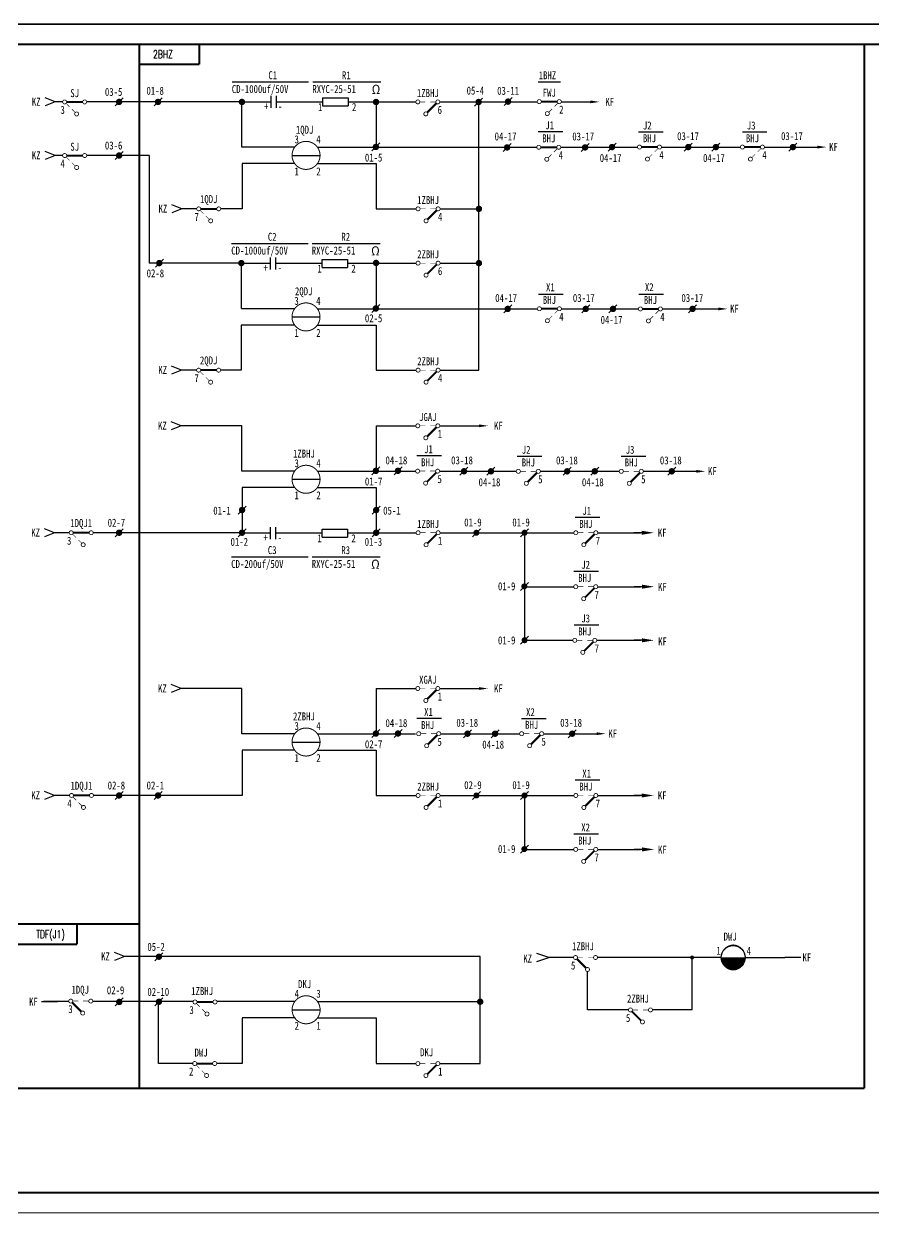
# Model space of a CAD drawing. Header units: millimetres. Extents: x -599 to 454, y -269 to 28.
# Drawn here: x -214.5 to -2.2, y -269.2 to 28 of the extents above; entities that cross this region are included whole.
import ezdxf
from ezdxf.enums import TextEntityAlignment as Align

# ---------------------------------------------------------------- set-up
doc = ezdxf.new("R2010")
doc.units = ezdxf.units.MM
doc.layers.add('TIE', color=7, linetype='Continuous')
doc.styles.add('CHINESE', font='SimSun.ttf', dxfattribs={"width": 0.9})
doc.styles.add('HZ', font='txt.shx', dxfattribs={"width": 0.7, "bigfont": 'hztxt.shx'})

# ---------------------------------------------------------------- blocks, each defined once
blk = doc.blocks.new('W21')
blk.add_line((-1, -1), (1, 1))
at = {"const_width": 0.8}
blk.add_lwpolyline([(-0.4, 0, 1), (0.4, 0, 1)], format="xyb", close=True, dxfattribs=at)
blk = doc.blocks.new('114')
at = {"const_width": 0.2}
for points in [[(1, 0, -1), (0, 0, -1)], [(6, 0, -1), (5, 0, -1)], [(4, -3, -1), (3, -3, -1)]]:
    blk.add_lwpolyline(points, format="xyb", close=True, dxfattribs=at)
for points, const_width in [([(5, 0), (1, 0)], 0.5), ([(0.85, -0.35), (1.7, -1.2)], 0.15), ([(2.3, -1.8), (3.15, -2.65)], 0.15)]:
    blk.add_lwpolyline(points, dxfattribs=dict(const_width=const_width))
blk.add_lwpolyline([(5.5, -4.5, 0, 0, 0), (5.5, -3.5, 0.8, 0, 0), (5.5, -1.3, 0, 0, 0)], format="xyseb")
at = {"width": 0.8}
for tag, p in [('RELAY', (3, 2.2)), ('0', (0, -2))]:
    blk.add_attdef(tag, text='', height=2, dxfattribs=at).set_placement(p, align=Align.MIDDLE)
blk = doc.blocks.new('W22')
at = {"const_width": 0.8}
blk.add_lwpolyline([(-0.4, 0, 1), (0.4, 0, 1)], format="xyb", close=True, dxfattribs=at)
blk = doc.blocks.new('W52')
blk.add_lwpolyline([(0, -3.3, 0, 0.7, 0), (0, -1, 0.7, 0.7, 0)], format="xyseb")
blk.add_lwpolyline([(0, 0), (0, -1)])
blk = doc.blocks.new('133')
at = {"const_width": 0.2}
for points in [[(-6, 0, 1), (-5, 0, 1)], [(-1, 0, 1), (0, 0, 1)], [(-4, -3, 1), (-3, -3, 1)]]:
    blk.add_lwpolyline(points, format="xyb", close=True, dxfattribs=at)
for points, const_width in [([(-5, 0), (-1, 0)], 0.5), ([(-2.3, -1.8), (-3.15, -2.65)], 0.15), ([(-0.85, -0.35), (-1.7, -1.2)], 0.15)]:
    blk.add_lwpolyline(points, dxfattribs=dict(const_width=const_width))
blk.add_lwpolyline([(-5.5, -1.3, 0, 0, 0), (-5.5, -2.3, 0.8, 0, 0), (-5.5, -4.5, 0, 0, 0)], format="xyseb")
at = {"width": 0.8}
for tag, p in [('RELAY', (-3, 2.2)), ('0', (0, -2))]:
    blk.add_attdef(tag, text='', height=2, dxfattribs=at).set_placement(p, align=Align.MIDDLE)
blk = doc.blocks.new('W03')
blk.add_line((-3.5, 0), (3.5, 0))
at = {"const_width": 0.25}
blk.add_lwpolyline([(-3.5, 0, 1), (3.5, 0, 1)], format="xyb", close=True, dxfattribs=at)
blk = doc.blocks.new('143')
at = {"const_width": 0.2}
for points in [[(-6, 0, 1), (-5, 0, 1)], [(-1, 0, 1), (0, 0, 1)], [(-4, -3, 1), (-3, -3, 1)]]:
    blk.add_lwpolyline(points, format="xyb", close=True, dxfattribs=at)
for points, const_width in [([(-5, 0), (-3.6, 0)], 0.15), ([(-2.4, 0), (-1, 0)], 0.15), ([(-0.85, -0.35), (-3.15, -2.65)], 0.5)]:
    blk.add_lwpolyline(points, dxfattribs=dict(const_width=const_width))
blk.add_lwpolyline([(-5.5, -1.3, 0, 0, 0), (-5.5, -2.3, 0.8, 0, 0), (-5.5, -4.5, 0, 0, 0)], format="xyseb")
at = {"width": 0.8}
for tag, p in [('RELAY', (-3, 2.2)), ('0', (0, -2))]:
    blk.add_attdef(tag, text='', height=2, dxfattribs=at).set_placement(p, align=Align.MIDDLE)
blk = doc.blocks.new('D')
blk.add_line((1, 1), (-1, -1))
at = {"const_width": 0.75}
blk.add_lwpolyline([(-0.375, 0, 1), (0.375, 0, 1)], format="xyb", close=True, dxfattribs=at)
blk = doc.blocks.new('T')
blk.add_line((0, 3), (0, 0))
blk.add_lwpolyline([(0, 2, 1, 0, 0), (0, 5, 0, 0, 0)], format="xyseb")
blk = doc.blocks.new('A$C576B1F80')
at = {"const_width": 0.2}
for points in [[(0.1, 4.5, 1), (1.1, 4.5, 1)], [(5.1, 4.5, 1), (6.1, 4.5, 1)], [(2.1, 1.5, 1), (3.1, 1.5, 1)]]:
    blk.add_lwpolyline(points, format="xyb", close=True, dxfattribs=at)
blk.add_lwpolyline([(0.6, 3.2, 0, 0, 0), (0.6, 2.2, 0.8, 0, 0), (0.6, 0, 0, 0, 0)], format="xyseb")
for points, const_width in [([(1.1, 4.5), (2.5, 4.5)], 0.15), ([(5.25, 4.15), (2.95, 1.85)], 0.5), ([(3.7, 4.5), (5.1, 4.5)], 0.15)]:
    blk.add_lwpolyline(points, dxfattribs=dict(const_width=const_width))
blk = doc.blocks.new('W07')
at = {"const_width": 3}
blk.add_lwpolyline([(-1.5, 0, 1), (1.5, 0)], format="xyb", dxfattribs=at)
blk.add_circle((0, 0), 3)

msp = doc.modelspace()

# ---------------------------------------------------------------- linework, layer by layer
at = {"color": 0}
for p, q in [((-598.97, 27.93), (223.48, 27.93)), ((-598.97, 27.93), (223.48, 27.93)), ((223.48, 27.93), (-598.97, 27.93)), ((-162.41, 13.5), (-143.28, 13.5)), ((-142.26, 13.5), (-125.24, 13.5)), ((-85.91, 13.5), (-80.34, 13.5)), ((-206.64, 8.51), (-209.14, 9.51)), ((-152.73, 10), (-152.73, 7.02)), ((-151.42, 10), (-151.42, 7.02)), ((-139.81, 9.5), (-139.81, 7.52)), ((-139.78, 9.5), (-133.44, 9.5)), ((-133.44, 9.5), (-133.44, 7.52)), ((-126.43, 9.03), (-126.43, -2.22)), ((-206.64, 8.51), (-209.14, 7.51)), ((-204.75, 8.51), (-206.64, 8.51)), ((-184.85, 8.51), (-198.75, 8.51)), ((-184.75, 8.5), (-184.85, 8.51)), ((-159.95, 8.5), (-184.75, 8.5)), ((-159.95, 8.5), (-152.7, 8.5)), ((-159.95, -2.74), (-159.95, 8.5)), ((-151.35, 8.5), (-139.81, 8.5)), ((-139.78, 7.5), (-133.44, 7.5)), ((-133.5, 8.5), (-126.55, 8.5)), ((-126.49, 8.52), (-116.5, 8.52)), ((-110.5, 8.52), (-86.13, 8.52)), ((-100.72, -58.51), (-100.72, 8.49)), ((-85.14, 8.52), (-81.13, 8.52)), ((-80.14, 8.52), (-73.89, 8.52)), ((-85.96, 1.08), (-79.8, 1.08)), ((-60.87, 1.04), (-54.71, 1.04)), ((-34.9, 1.04), (-28.74, 1.04)), ((-146.7, -2.81), (-159.95, -2.81)), ((-141.08, -2.81), (-86.27, -2.81)), ((-80.27, -2.81), (-61.11, -2.77)), ((-55.11, -2.77), (-48.71, -2.77)), ((-48.71, -2.77), (-35.38, -2.77)), ((-29.38, -2.77), (-22.89, -2.77)), ((-27.38, -2.77), (-17.16, -2.77)), ((-206.64, -4.88), (-209.14, -3.88)), ((-206.64, -4.88), (-209.14, -5.88)), ((-204.75, -4.88), (-206.64, -4.88)), ((-204.75, -4.88), (-206.64, -4.88)), ((-184.85, -4.88), (-198.75, -4.88)), ((-183.17, -4.89), (-184.85, -4.88)), ((-183.17, -4.88), (-183.17, -31.77)), ((-146.7, -6.89), (-159.93, -6.89)), ((-159.93, -6.89), (-159.93, -18.21)), ((-141.08, -6.89), (-126.4, -6.89)), ((-126.4, -6.89), (-126.4, -18.21)), ((-174.98, -18.21), (-177.48, -17.21)), ((-174.98, -18.21), (-177.48, -19.21)), ((-171.25, -18.21), (-174.98, -18.21)), ((-159.93, -18.21), (-165.25, -18.21)), ((-126.4, -18.21), (-116.43, -18.21)), ((-110.43, -18.21), (-100.72, -18.21)), ((-162.56, -26.87), (-143.43, -26.87)), ((-142.41, -26.87), (-125.38, -26.87)), ((-160.1, -31.77), (-183.17, -31.77)), ((-160.1, -43.11), (-160.1, -31.7)), ((-160.1, -31.76), (-152.87, -31.76)), ((-152.87, -30.36), (-152.87, -33.34)), ((-151.57, -30.36), (-151.57, -33.34)), ((-151.57, -31.76), (-139.96, -31.76)), ((-139.96, -30.86), (-139.96, -32.84)), ((-139.93, -30.86), (-133.58, -30.86)), ((-133.58, -30.86), (-133.58, -32.84)), ((-133.58, -31.76), (-126.48, -31.76)), ((-126.43, -31.77), (-116.43, -31.77)), ((-126.41, -31.17), (-126.41, -42.58)), ((-110.43, -31.77), (-100.72, -31.77)), ((-139.93, -32.86), (-133.58, -32.86)), ((-85.82, -39.52), (-79.65, -39.52)), ((-60.8, -39.52), (-54.63, -39.52)), ((-146.78, -43.17), (-160.1, -43.17)), ((-141.1, -43.17), (-86.12, -43.17)), ((-80.12, -43.17), (-60.88, -43.21)), ((-54.88, -43.21), (-48.48, -43.21)), ((-48.48, -43.21), (-41.91, -43.21)), ((-146.76, -47.25), (-160.14, -47.25)), ((-160.14, -47.25), (-160.14, -58.51)), ((-141.1, -47.25), (-126.43, -47.25)), ((-126.43, -47.25), (-126.43, -58.51)), ((-175.03, -58.51), (-177.53, -57.51)), ((-175.03, -58.51), (-177.53, -59.51)), ((-171.27, -58.51), (-175.03, -58.51)), ((-160.14, -58.51), (-165.27, -58.51)), ((-126.43, -58.51), (-116.43, -58.51)), ((-110.43, -58.51), (-100.72, -58.51)), ((-175.1, -72.43), (-177.6, -71.43)), ((-175.1, -72.43), (-177.6, -73.43)), ((-159.95, -72.43), (-175.1, -72.43)), ((-159.95, -83.68), (-159.95, -72.43)), ((-126.43, -72.42), (-116.5, -72.42)), ((-126.43, -72.42), (-126.43, -83.68)), ((-110.5, -72.42), (-101.73, -72.42)), ((-116.24, -79.86), (-110.07, -79.86)), ((-91.14, -79.98), (-84.98, -79.98)), ((-65.18, -79.98), (-59.01, -79.98)), ((-146.7, -83.74), (-159.95, -83.74)), ((-141.08, -83.74), (-116.54, -83.74)), ((-110.54, -83.74), (-91.38, -83.79)), ((-85.38, -83.79), (-78.98, -83.79)), ((-78.98, -83.79), (-65.65, -83.79)), ((-59.65, -83.79), (-53.16, -83.79)), ((-57.65, -83.79), (-47.43, -83.79)), ((-159.93, -87.83), (-159.93, -99.14)), ((-146.7, -87.83), (-159.93, -87.83)), ((-141.08, -87.83), (-126.43, -87.83)), ((-126.43, -87.83), (-126.43, -99.14)), ((-152.88, -97.74), (-152.88, -100.72)), ((-151.57, -97.74), (-151.57, -100.72)), ((-76.7, -95.26), (-70.54, -95.26)), ((-206.78, -99.14), (-209.28, -98.14)), ((-206.78, -99.14), (-209.28, -100.14)), ((-203.05, -99.14), (-206.78, -99.14)), ((-159.93, -99.14), (-197.05, -99.14)), ((-160.1, -99.14), (-152.88, -99.14)), ((-151.57, -99.14), (-139.97, -99.14)), ((-139.97, -98.24), (-139.97, -100.22)), ((-139.94, -98.24), (-133.59, -98.24)), ((-139.94, -100.24), (-133.59, -100.24)), ((-133.59, -98.24), (-133.59, -100.22)), ((-133.59, -99.14), (-126.43, -99.14)), ((-126.43, -99.14), (-116.43, -99.14)), ((-110.43, -99.14), (-88.97, -99.14)), ((-89.34, -99.14), (-77.01, -99.14)), ((-89.32, -99.16), (-89.32, -126.02)), ((-71.01, -99.14), (-60.32, -99.14)), ((-162.56, -105.16), (-143.44, -105.16)), ((-142.41, -105.16), (-125.39, -105.16)), ((-76.98, -108.73), (-70.81, -108.73)), ((-89.37, -112.62), (-77.04, -112.62)), ((-71.04, -112.62), (-60.34, -112.62)), ((-76.96, -122.14), (-70.8, -122.14)), ((-89.32, -126.02), (-77.27, -126.02)), ((-71.27, -126.02), (-60.17, -126.02)), ((-175.1, -138.08), (-177.6, -137.08)), ((-175.1, -138.08), (-177.6, -139.08)), ((-159.95, -138.08), (-175.1, -138.08)), ((-159.95, -149.32), (-159.95, -138.08)), ((-126.43, -138.06), (-116.5, -138.06)), ((-126.43, -138.06), (-126.43, -149.32)), ((-110.5, -138.06), (-101.73, -138.06)), ((-116.24, -145.5), (-110.07, -145.5)), ((-90.08, -145.54), (-83.91, -145.54)), ((-146.7, -149.39), (-159.95, -149.39)), ((-141.08, -149.39), (-116.54, -149.39)), ((-110.28, -149.35), (-103.88, -149.35)), ((-103.88, -149.35), (-90.55, -149.35)), ((-84.55, -149.35), (-78.06, -149.35)), ((-82.55, -149.35), (-72.33, -149.35)), ((-159.93, -153.47), (-159.93, -164.79)), ((-146.7, -153.47), (-159.93, -153.47)), ((-141.08, -153.47), (-126.43, -153.47)), ((-126.43, -153.47), (-126.43, -164.79)), ((-76.7, -160.9), (-70.54, -160.9)), ((-206.78, -164.78), (-209.28, -163.78)), ((-206.78, -164.78), (-209.28, -165.78)), ((-203.05, -164.78), (-206.78, -164.78)), ((-159.93, -164.79), (-197.05, -164.78)), ((-126.43, -164.79), (-116.43, -164.79)), ((-110.43, -164.79), (-88.97, -164.79)), ((-89.34, -164.79), (-77.01, -164.79)), ((-89.32, -164.8), (-89.32, -178.26)), ((-71.01, -164.79), (-60.32, -164.79)), ((-76.98, -174.38), (-70.81, -174.38)), ((-89.37, -178.26), (-77.04, -178.26)), ((-71.04, -178.26), (-60.34, -178.26)), ((-189.32, -205.04), (-191.82, -204.04)), ((-189.32, -205.04), (-191.82, -206.04)), ((-185.6, -205.04), (-189.32, -205.04)), ((-100.42, -205.04), (-185.6, -205.04)), ((-100.42, -231.78), (-100.42, -205.04)), ((-83.26, -205.27), (-86.26, -204.27)), ((-86.26, -206.27), (-83.26, -205.27)), ((-77.09, -205.27), (-83.26, -205.27)), ((-40.18, -205.27), (-71.09, -205.27)), ((-47.46, -218.37), (-47.46, -205.27)), ((-34.18, -205.27), (-24.3, -205.27)), ((-73.59, -218.37), (-73.59, -208.77)), ((-203.23, -216.25), (-209.57, -216.25)), ((-180.75, -216.29), (-197.25, -216.29)), ((-172.04, -216.29), (-185.6, -216.29)), ((-180.77, -231.75), (-180.77, -216.29)), ((-146.68, -216.29), (-166.18, -216.29)), ((-141.07, -216.29), (-100.42, -216.29)), ((-63.36, -218.37), (-73.59, -218.37)), ((-47.46, -218.37), (-57.36, -218.37)), ((-146.68, -220.37), (-159.91, -220.37)), ((-159.91, -220.44), (-159.91, -231.76)), ((-141.07, -220.37), (-126.41, -220.37)), ((-126.41, -220.37), (-126.41, -231.69)), ((-172.13, -231.75), (-180.77, -231.75)), ((-159.91, -231.76), (-166.27, -231.75)), ((-126.41, -231.78), (-116.48, -231.78)), ((-110.48, -231.78), (-100.42, -231.78))]:
    msp.add_line(p, q, dxfattribs=at)
at = {"color": 0, "linetype": 'Continuous'}
for p, q in [((-159.95, -2.81), (-159.95, 8.5)), ((-159.95, -83.74), (-159.95, -72.43)), ((-159.95, -149.39), (-159.95, -138.08))]:
    msp.add_line(p, q, dxfattribs=at)
at = {"color": 0, "const_width": 0.2}
msp.add_lwpolyline([(-598.97, -269.07), (453.48, -269.07), (453.48, 27.93), (-598.97, 27.93)], close=True, dxfattribs=at)
at = {"color": 0}
msp.add_lwpolyline([(-573.97, -264.07, 0.5, 0.5, 0), (448.48, -264.07, 0.5, 0.5, 0), (448.48, 22.93, 0.5, 0.5, 0), (-573.97, 22.93, 0.5, 0.5, 0)], format="xyseb", close=True, dxfattribs=at)
for points, const_width in [([(-185.6, 22.93), (-573.97, 22.93)], 0.5), ([(-170.6, 17.93), (-185.6, 17.93), (-185.6, 22.93), (-169.53, 22.93)], 0.5), ([(-199.75, 8.51), (-203.75, 8.51)], 0.5), ([(-203.89, 8.16), (-203.05, 7.31)], 0.15), ([(-202.45, 6.71), (-201.6, 5.87)], 0.15), ([(-199.75, -4.88), (-203.75, -4.88)], 0.5), ([(-203.89, -5.23), (-203.05, -6.08)], 0.15), ([(-202.45, -6.68), (-201.6, -7.52)], 0.15), ([(-115.5, -72.42), (-114.1, -72.42)], 0.15), ([(-111.35, -72.77), (-113.64, -75.07)], 0.5), ([(-112.9, -72.42), (-111.5, -72.42)], 0.15), ([(-198.12, -99.14), (-202.12, -99.14)], 0.5), ([(-202.26, -99.49), (-201.42, -100.34)], 0.15), ([(-200.82, -100.94), (-199.97, -101.78)], 0.15), ([(-115.43, -99.14), (-114.03, -99.14)], 0.15), ([(-111.28, -99.5), (-113.58, -101.79)], 0.5), ([(-112.83, -99.14), (-111.43, -99.14)], 0.15), ([(-115.5, -138.06), (-114.1, -138.06)], 0.15), ([(-111.35, -138.42), (-113.64, -140.71)], 0.5), ([(-112.9, -138.06), (-111.5, -138.06)], 0.15), ([(-198.05, -164.78), (-202.05, -164.78)], 0.5), ([(-202.2, -165.13), (-201.35, -165.98)], 0.15), ([(-115.43, -164.79), (-114.03, -164.79)], 0.15), ([(-111.28, -165.14), (-113.58, -167.44)], 0.5), ([(-112.83, -164.79), (-111.43, -164.79)], 0.15), ([(-200.75, -166.58), (-199.91, -167.43)], 0.15), ([(-185.6, -196.94), (-573.97, -196.94)], 0.5), ([(-201.19, -201.94), (-216.19, -201.94), (-216.19, -196.94), (-200.12, -196.94)], 0.5), ([(-4.39, -237.99), (-573.97, -237.99)], 0.5)]:
    msp.add_lwpolyline(points, dxfattribs=dict(at, const_width=const_width))
at = {"color": 0, "linetype": 'ByBlock', "const_width": 0.5}
for points in [[(-185.6, 22.93), (-185.6, -237.99)], [(-4.39, 22.93), (-4.39, -237.99)]]:
    msp.add_lwpolyline(points, dxfattribs=at)
at = {"color": 0}
for points in [[(-170.6, 22.93, 0.5, 0.5, 0), (-170.6, 17.93, 0.5, 0.5, 0)], [(-199.25, 4.01, 0, 0, 0), (-199.25, 5.01, 0.8, 0, 0), (-199.25, 7.21, 0, 0, 0)], [(-139.09, -6.41, 0, 0, 0), (-139.09, -5.41, 0.8, 0, 0), (-139.09, -3.21, 0, 0, 0)], [(-199.25, -9.38, 0, 0, 0), (-199.25, -8.38, 0.8, 0, 0), (-199.25, -6.18, 0, 0, 0)], [(-139.1, -46.77, 0, 0, 0), (-139.1, -45.77, 0.8, 0, 0), (-139.1, -43.57, 0, 0, 0)], [(-116, -73.72, 0, 0, 0), (-116, -74.72, 0.8, 0, 0), (-116, -76.92, 0, 0, 0)], [(-139.09, -84.22, 0, 0, 0), (-139.09, -85.22, 0.8, 0, 0), (-139.09, -87.42, 0, 0, 0)], [(-197.62, -100.44, 0, 0, 0), (-197.62, -101.44, 0.8, 0, 0), (-197.62, -103.64, 0, 0, 0)], [(-115.93, -100.44, 0, 0, 0), (-115.93, -101.44, 0.8, 0, 0), (-115.93, -103.64, 0, 0, 0)], [(-116, -139.36, 0, 0, 0), (-116, -140.36, 0.8, 0, 0), (-116, -142.56, 0, 0, 0)], [(-139.09, -149.93, 0, 0, 0), (-139.09, -150.93, 0.8, 0, 0), (-139.09, -153.13, 0, 0, 0)], [(-197.55, -166.08, 0, 0, 0), (-197.55, -167.08, 0.8, 0, 0), (-197.55, -169.28, 0, 0, 0)], [(-115.93, -166.09, 0, 0, 0), (-115.93, -167.09, 0.8, 0, 0), (-115.93, -169.29, 0, 0, 0)], [(-201.19, -196.94, 0.5, 0.5, 0), (-201.19, -201.94, 0.5, 0.5, 0)], [(-37.05, -202.14, 0.25, 0.25, 0.414214), (-40.18, -205.27, 0.25, 0.25, 0.414214), (-37.05, -208.39, 0.25, 0.25, 1)], [(-37.3, -202.14, 0.25, 0.25, -0.414214), (-34.18, -205.27, 0.25, 0.25, -0.414214), (-37.3, -208.39, 0.25, 0.25, -1)], [(-33.31, -206.48, 0, 0, 0), (-33.31, -207.48, 0.8, 0, 0), (-33.31, -209.68, 0, 0, 0)], [(-139.07, -216.83, 0, 0, 0), (-139.07, -217.83, 0.8, 0, 0), (-139.07, -220.03, 0, 0, 0)]]:
    msp.add_lwpolyline(points, format="xyseb", dxfattribs=at)
for points, const_width in [([(-203.75, 8.51, -1), (-204.75, 8.51, -1)], 0.2), ([(-198.75, 8.51, -1), (-199.75, 8.51, -1)], 0.2), ([(-200.75, 5.51, -1), (-201.75, 5.51, -1)], 0.2), ([(-203.75, -4.88, -1), (-204.75, -4.88, -1)], 0.2), ([(-198.75, -4.88, -1), (-199.75, -4.88, -1)], 0.2), ([(-200.75, -7.88, -1), (-201.75, -7.88, -1)], 0.2), ([(-116.5, -72.42, 1), (-115.5, -72.42, 1)], 0.2), ([(-111.5, -72.42, 1), (-110.5, -72.42, 1)], 0.2), ([(-114.5, -75.42, 1), (-113.5, -75.42, 1)], 0.2), ([(-202.12, -99.14, -1), (-203.12, -99.14, -1)], 0.2), ([(-197.12, -99.14, -1), (-198.12, -99.14, -1)], 0.2), ([(-116.43, -99.14, 1), (-115.43, -99.14, 1)], 0.2), ([(-111.43, -99.14, 1), (-110.43, -99.14, 1)], 0.2), ([(-199.12, -102.14, -1), (-200.12, -102.14, -1)], 0.2), ([(-114.43, -102.14, 1), (-113.43, -102.14, 1)], 0.2), ([(-116.5, -138.06, 1), (-115.5, -138.06, 1)], 0.2), ([(-111.5, -138.06, 1), (-110.5, -138.06, 1)], 0.2), ([(-114.5, -141.06, 1), (-113.5, -141.06, 1)], 0.2), ([(-202.05, -164.78, -1), (-203.05, -164.78, -1)], 0.2), ([(-197.05, -164.78, -1), (-198.05, -164.78, -1)], 0.2), ([(-116.43, -164.79, 1), (-115.43, -164.79, 1)], 0.2), ([(-111.43, -164.79, 1), (-110.43, -164.79, 1)], 0.2), ([(-199.05, -167.78, -1), (-200.05, -167.78, -1)], 0.2), ([(-114.43, -167.79, 1), (-113.43, -167.79, 1)], 0.2), ([(-180.86, -204.99, 1), (-180.36, -204.99, 1)], 0.5), ([(-47.71, -205.27, -1), (-47.21, -205.27, -1)], 0.5), ([(-190.77, -216.29, 1), (-190.27, -216.29, 1)], 0.5), ([(-180.86, -216.24, 1), (-180.36, -216.24, 1)], 0.5), ([(-100.81, -216.32, 1), (-100.01, -216.32, 1)], 0.8), ([(-100.67, -216.27, -1), (-100.17, -216.27, -1)], 0.5)]:
    msp.add_lwpolyline(points, format="xyb", close=True, dxfattribs=dict(at, const_width=const_width))
for points in [[(-20.3, -205.27), (-24.3, -205.27)], [(-210.04, -216.26), (-206.04, -216.26)]]:
    msp.add_lwpolyline(points, dxfattribs=at)

# ---------------------------------------------------------------- block references
for name, p in [('W21', (-190.64, 8.51)), ('W21', (-180.92, 8.51)), ('W22', (-159.95, 8.5)), ('W22', (-126.43, 8.49)), ('W21', (-100.81, 8.49)), ('W21', (-93.46, 8.58)), ('W03', (-143.93, -4.85)), ('W21', (-126.48, -2.74)), ('W21', (-93.68, -2.85)), ('W21', (-74.19, -2.85)), ('W21', (-67.46, -2.77)), ('W21', (-48.41, -2.77)), ('W21', (-41.51, -2.77)), ('W21', (-22.26, -2.77)), ('W21', (-190.64, -4.88)), ('W22', (-100.72, -18.21)), ('W21', (-180.59, -31.76)), ('W22', (-160.1, -31.77)), ('W22', (-126.43, -31.72)), ('W22', (-100.72, -31.77)), ('W03', (-143.94, -45.21)), ('W21', (-126.48, -43.1)), ('W21', (-93.54, -43.21)), ('W21', (-74.04, -43.21)), ('W21', (-67.23, -43.21)), ('W21', (-47.34, -43.21)), ('W03', (-143.93, -85.78)), ('W21', (-126.48, -83.67)), ('W21', (-120.95, -83.65)), ('A$C576B1F80', (-116.64, -88.24)), ('W21', (-104.46, -83.79)), ('W21', (-97.73, -83.79)), ('A$C576B1F80', (-91.48, -88.29)), ('W21', (-78.68, -83.79)), ('W21', (-71.78, -83.79)), ('A$C576B1F80', (-65.75, -88.29)), ('W21', (-52.53, -83.79)), ('W21', (-159.92, -93.47)), ('W21', (-126.41, -93.47)), ('W21', (-190.64, -99.13)), ('W21', (-159.93, -99.13)), ('W21', (-126.41, -99.13)), ('D', (-101.37, -99.14)), ('D', (-89.34, -99.14)), ('A$C576B1F80', (-77.11, -103.64)), ('D', (-89.38, -112.54)), ('A$C576B1F80', (-77.14, -117.12)), ('D', (-89.32, -125.99)), ('A$C576B1F80', (-77.37, -130.52)), ('W03', (-143.93, -151.43)), ('W21', (-126.48, -149.32)), ('W21', (-120.95, -149.3)), ('W21', (-103.58, -149.35)), ('W21', (-96.68, -149.35)), ('W21', (-77.43, -149.35)), ('A$C576B1F80', (-116.38, -153.85)), ('A$C576B1F80', (-90.65, -153.85)), ('W21', (-190.64, -164.78)), ('W21', (-180.91, -164.78)), ('D', (-101.37, -164.79)), ('D', (-89.34, -164.79)), ('A$C576B1F80', (-77.11, -169.29)), ('D', (-89.38, -178.18)), ('A$C576B1F80', (-77.14, -182.76)), ('W21', (-180.69, -205.07)), ('W07', (-37.18, -205.27)), ('W21', (-190.6, -216.37)), ('W21', (-180.69, -216.32)), ('W03', (-143.91, -218.33)), ('143', (-110.48, -231.78))]:
    msp.add_blockref(name, p, dxfattribs=at)
for name, p, values in [('143', (-110.5, 8.52), {'RELAY': '1ZBHJ', '0': '6'}), ('133', (-80.14, 8.59), {'RELAY': 'FWJ', '0': '2'}), ('133', (-80.27, -2.81), {'RELAY': 'BHJ', '0': '4'}), ('133', (-55.11, -2.77), {'RELAY': 'BHJ', '0': '4'}), ('133', (-29.38, -2.77), {'RELAY': 'BHJ', '0': '4'}), ('143', (-110.43, -18.21), {'RELAY': '1ZBHJ', '0': '4'}), ('143', (-110.43, -31.77), {'RELAY': '2ZBHJ', '0': '6'}), ('133', (-80.12, -43.17), {'RELAY': 'BHJ', '0': '4'}), ('133', (-54.88, -43.21), {'RELAY': 'BHJ', '0': '4'}), ('114', (-171.27, -58.51), {'RELAY': '2QDJ', '0': '7'}), ('143', (-110.43, -58.51), {'RELAY': '2ZBHJ', '0': '4'})]:
    msp.add_blockref(name, p, dxfattribs=at).add_auto_attribs(values)
for name, p, rotation in [('W52', (-73.89, 8.52), 90), ('W52', (-17.16, -2.77), 90), ('W52', (-41.91, -43.21), 90), ('W52', (-101.73, -72.42), 90), ('W52', (-47.43, -83.79), 90), ('T', (-62.05, -99.14), 270), ('T', (-61.94, -112.62), 270), ('T', (-61.97, -126.02), 270), ('W52', (-101.73, -138.06), 90), ('W52', (-72.33, -149.35), 90), ('T', (-62.05, -164.79), 270), ('T', (-61.94, -178.26), 270)]:
    msp.add_blockref(name, p, dxfattribs=dict(at, rotation=rotation))
at = {"color": 0, "xscale": -1}
for name, p in [('143', (-77.09, -205.27)), ('143', (-203.23, -216.16)), ('133', (-172.18, -216.38)), ('143', (-63.36, -218.37)), ('133', (-172.27, -231.76))]:
    msp.add_blockref(name, p, dxfattribs=at)
at = {"layer": 'TIE', "color": 0}
msp.add_blockref('114', (-171.25, -18.21), dxfattribs=at).add_auto_attribs({'RELAY': '1QDJ', '0': '7'})

# ---------------------------------------------------------------- texts
at = {"color": 7, "linetype": 'Continuous', "style": 'HZ', "width": 0.7}
for s, p in [('2BHZ', (-177.19, 19.41)), ('TDF(J1)', (-204.24, -200.46))]:
    msp.add_text(s, height=2, dxfattribs=at).set_placement(p, align=Align.RIGHT)
at = {"color": 7}
for s, width, p in [('03-5', 0.8, (-194.19, 10.02)), ('01-8', 0.8, (-183.81, 10.3)), ('05-4', 0.8, (-103.8, 10.34)), ('03-11', 0.8, (-96.16, 10.29)), ('+', 0.8, (-154.43, 6.43)), ('-', 0.75, (-150.88, 6.43)), ('1', 0.8, (-140.94, 6.22)), ('2', 0.8, (-132.46, 6.22)), ('04-17', 0.8, (-96.8, -1.11)), ('03-17', 0.8, (-77.39, -1.11)), ('03-17', 0.8, (-51.19, -1.03)), ('03-17', 0.8, (-25.23, -1.03)), ('03-6', 0.8, (-194.19, -3.37)), ('01-5', 0.8, (-129.22, -6.4)), ('04-17', 0.8, (-70.54, -6.49)), ('04-17', 0.8, (-44.72, -6.49)), ('+', 0.8, (-154.57, -33.93)), ('1', 0.8, (-141.08, -34.15)), ('2', 0.8, (-132.61, -34.15)), ('02-8', 0.8, (-183.76, -35.31)), ('-', 0.75, (-151.03, -33.93)), ('04-17', 0.8, (-96.66, -41.47)), ('03-17', 0.8, (-77.25, -41.47)), ('03-17', 0.8, (-50.12, -41.47)), ('02-5', 0.8, (-129.22, -46.54)), ('04-17', 0.8, (-70.31, -46.93)), ('04-18', 0.8, (-124.07, -82.04)), ('03-18', 0.8, (-107.67, -82.04)), ('03-18', 0.8, (-81.46, -82.05)), ('03-18', 0.8, (-55.5, -82.05)), ('01-7', 0.8, (-129.22, -87.33)), ('04-18', 0.8, (-100.81, -87.51)), ('04-18', 0.8, (-74.99, -87.51)), ('01-1', 0.8, (-167.11, -94.61)), ('05-1', 0.8, (-124.65, -94.61)), ('02-7', 0.8, (-193.5, -97.63)), ('01-9', 0.8, (-104.4, -97.55)), ('01-9', 0.8, (-92.38, -97.55)), ('01-2', 0.8, (-162.79, -102.4)), ('+', 0.8, (-154.58, -101.31)), ('-', 0.75, (-151.03, -101.31)), ('1', 0.8, (-141.09, -101.53)), ('2', 0.8, (-132.61, -101.53)), ('01-3', 0.8, (-129.27, -102.4)), ('01-9', 0.8, (-95.97, -113.51)), ('01-9', 0.8, (-95.97, -127.02)), ('04-18', 0.8, (-124.07, -147.69)), ('03-18', 0.8, (-106.37, -147.61)), ('03-18', 0.8, (-80.41, -147.61)), ('02-7', 0.8, (-129.22, -152.98)), ('04-18', 0.8, (-99.89, -153.07)), ('02-8', 0.8, (-193.5, -163.28)), ('02-1', 0.8, (-183.77, -163.28)), ('02-9', 0.8, (-104.4, -163.19)), ('01-9', 0.8, (-92.38, -163.19)), ('01-9', 0.8, (-95.97, -179.16))]:
    msp.add_text(s, height=2, dxfattribs=dict(at, width=width)).set_placement(p)
at = {"color": 7, "style": 'CHINESE', "width": 0.9}
for p in [(-127.51, 10.51), (-127.66, -29.86), (-127.66, -108.15)]:
    msp.add_text('Ω', height=2.3, dxfattribs=at).set_placement(p)
at = {"color": 7, "width": 0.8}
for s, p in [('3    4', (-143.55, -0.85)), ('1    2', (-143.55, -8.85)), ('3    4', (-143.57, -41.21)), ('1    2', (-143.57, -49.21)), ('3    4', (-143.55, -81.78)), ('1    2', (-143.55, -89.78)), ('3    4', (-143.55, -147.43)), ('1    2', (-143.55, -155.43)), ('4    3', (-143.53, -214.33)), ('2    1', (-143.53, -222.33))]:
    msp.add_text(s, height=2, dxfattribs=at).set_placement(p, align=Align.MIDDLE)
for s, p in [('DWJ', (-39.58, -200.04)), ('05-2', (-183.58, -202.6)), ('1ZBHJ', (-77.45, -202.44)), ('1', (-41.39, -203.57)), ('4', (-33.83, -203.62)), ('KF', (-19.87, -205.27)), ('5', (-77.72, -207.27)), ('1DQJ', (-202.55, -213.32)), ('02-9', (-193.7, -213.46)), ('02-10', (-183.58, -213.85)), ('1ZBHJ', (-172.62, -213.65)), ('2ZBHJ', (-63.72, -215.54)), ('3', (-203.33, -218.16)), ('3', (-173.07, -218.39)), ('5', (-63.99, -220.38)), ('DWJ', (-171.79, -229.02)), ('DKJ', (-115.43, -228.95)), ('2', (-173.17, -233.76)), ('1', (-110.92, -233.78))]:
    msp.add_text(s, height=2, dxfattribs=at).set_placement(p, align=Align.MIDDLE_LEFT)
msp.add_text('KZ', height=2, dxfattribs=at).set_placement((-87.46, -205.53), align=Align.MIDDLE_RIGHT)
at = {"color": 0, "width": 0.8}
for tag, text, p in [('SJ', '', (-201.75, 10.71)), ('3', '3', (-204.75, 6.51)), ('SJ', '', (-201.75, -2.68)), ('4', '4', (-204.75, -6.88)), ('JGAJ', '', (-113.5, -70.22)), ('1', '', (-110.5, -74.42)), ('BHJ', '', (-113.54, -81.54)), ('BHJ', '', (-88.38, -81.59)), ('BHJ', '', (-62.65, -81.59)), ('5', '5', (-110.54, -85.74)), ('5', '4', (-85.38, -85.79)), ('5', '4', (-59.65, -85.79)), ('1DQJ1', '', (-200.12, -96.94)), ('1ZBHJ', '', (-113.43, -96.94)), ('BHJ', '', (-74.01, -96.94)), ('3', '', (-203.12, -101.14)), ('1', '', (-110.43, -101.14)), ('7', '4', (-71.01, -101.14)), ('BHJ', '', (-74.29, -110.42)), ('7', '4', (-71.29, -114.62)), ('BHJ', '', (-74.27, -123.82)), ('7', '4', (-71.27, -128.02)), ('XGAJ', '', (-113.5, -135.86)), ('1', '', (-110.5, -140.06)), ('BHJ', '', (-113.54, -147.19)), ('BHJ', '', (-87.55, -147.15)), ('5', '5', (-110.54, -151.39)), ('5', '4', (-84.55, -151.35)), ('1DQJ1', '', (-200.05, -162.58)), ('2ZBHJ', '', (-113.43, -162.59)), ('BHJ', '', (-74.01, -162.59)), ('4', '', (-203.05, -166.78)), ('1', '', (-110.43, -166.79)), ('7', '4', (-71.01, -166.79)), ('BHJ', '', (-74.29, -176.06)), ('7', '4', (-71.29, -180.26))]:
    msp.add_attdef(tag, text=text, height=2, dxfattribs=at).set_placement(p, align=Align.MIDDLE)
at = {"layer": 'TIE', "color": 7, "width": 0.8}
for s, p in [('C1', (-153.33, 14.19)), ('R1', (-134.96, 14.17)), ('1BHZ', (-85.78, 14.17)), ('CD-1000uf/50V', (-162.48, 10.73)), ('RXYC-25-51', (-142.35, 10.73)), ('KZ', (-212.45, 7.56)), ('KF', (-69.12, 7.53)), ('J1', (-84.15, 1.68)), ('J2', (-59.75, 1.63)), ('J3', (-33.78, 1.63)), ('1QDJ', (-146.46, 0.56)), ('KF', (-13.21, -3.73)), ('KZ', (-212.45, -5.83)), ('KZ', (-180.79, -19.16)), ('C2', (-153.47, -26.18)), ('R2', (-135.1, -26.19)), ('CD-1000uf/50V', (-162.62, -29.63)), ('RXYC-25-51', (-142.5, -29.63)), ('2QDJ', (-146.7, -39.8)), ('X1', (-83.96, -38.8)), ('X2', (-59.25, -38.77)), ('KF', (-37.96, -44.17)), ('KZ', (-180.84, -59.46)), ('KZ', (-180.91, -73.38)), ('KF', (-96.95, -73.4)), ('J1', (-114.42, -79.26)), ('1ZBHJ', (-147.19, -80.37)), ('J2', (-90.02, -79.4)), ('J3', (-64.05, -79.4)), ('KF', (-43.48, -84.75)), ('J1', (-74.89, -94.66)), ('KZ', (-212.59, -100.08)), ('KF', (-56.01, -100.13)), ('C3', (-153.48, -104.47)), ('R3', (-135.11, -104.49)), ('CD-200uf/50V', (-162.63, -107.93)), ('RXYC-25-51', (-142.5, -107.93)), ('J2', (-75.16, -108.13)), ('KF', (-55.97, -113.67)), ('J3', (-75.15, -121.54)), ('KF', (-55.93, -127.31)), ('KZ', (-180.91, -139.02)), ('KF', (-96.95, -139.05)), ('2ZBHJ', (-147.19, -146.02)), ('X1', (-114.42, -144.9)), ('X2', (-88.95, -144.95)), ('KF', (-68.38, -150.31)), ('X1', (-74.89, -160.3)), ('KZ', (-212.59, -165.73)), ('KF', (-56.01, -165.77)), ('X2', (-75.16, -173.78)), ('KF', (-55.97, -179.32)), ('KZ', (-195.13, -205.99)), ('DKJ', (-145.91, -212.92))]:
    msp.add_text(s, height=2, dxfattribs=at).set_placement(p)
msp.add_text('KF', height=2, dxfattribs=at).set_placement((-213.14, -216.3), align=Align.MIDDLE_LEFT)

doc.saveas('drawing.dxf')
